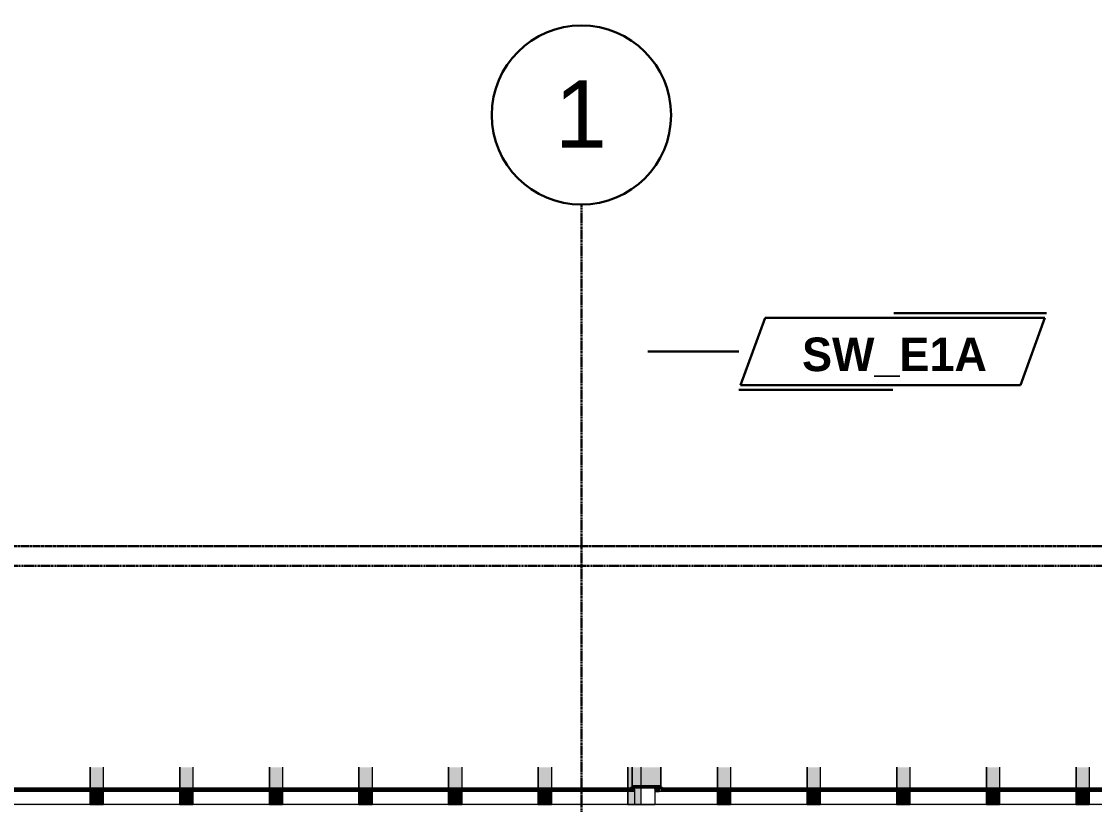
# Model space of a CAD drawing. Header units: inches. Extents: x -4126 to 593, y 9773 to 12297.
# Drawn here: x -1078.6 to -791.3, y 11783.2 to 11993 of the extents above; entities that cross this region are included whole.
import ezdxf

# ---------------------------------------------------------------- set-up
doc = ezdxf.new("R2010")
doc.units = ezdxf.units.IN
doc.header["$MEASUREMENT"] = 0
doc.linetypes.add('Dash Dot 3_16_', pattern=[0.3125, 0.1875, -0.0625, 0, -0.0625])
doc.linetypes.add('Grid Line 1_2_', pattern=[0.875, 0.5, -0.125, 0.125, -0.125])
for name, color, linetype, lineweight in [('A-ANNO-SYMB', 150, 'Continuous', 9), ('A-WALL', 113, 'Continuous', 13), ('A-WALL-IDEN', 211, 'Continuous', 30), ('I-WALL', 2, 'Continuous', 13), ('S-BEAM', 12, 'Continuous', 9), ('S-GRID', 1, 'Continuous', 9), ('S-GRID-IDEN', 1, 'Continuous', 30)]:
    doc.layers.add(name, color=color, linetype=linetype, lineweight=lineweight)
doc.styles.add('Arial', font='arial.ttf', dxfattribs={"height": 18})
doc.styles.add('Century Gothic_B', font='GOTHICB.TTF', dxfattribs={"height": 9})

# ---------------------------------------------------------------- blocks, each defined once
blk = doc.blocks.new('CTR - 1st Phase - Common Walls_rvt-2-FRAMING PLAN - 2ND FLOOR AT RAMP')
at = {"layer": 'A-WALL', "transparency": 33554585}
h = blk.add_hatch(color=50, dxfattribs=at)
h.paths.add_polyline_path([(-3460.52, 11786.74), (-3203.32, 11786.74), (-3203.32, 11787.36), (-3460.52, 11787.36)], flags=0)
h.paths.add_polyline_path([(-3467.15, 11786.74), (-3467.15, 11787.36), (-3742.95, 11787.36), (-3742.95, 11786.74), (-3507.34, 11786.74)], flags=0)
at = {"layer": 'A-WALL', "lineweight": 5, "transparency": 33554585}
blk.add_hatch(color=8, dxfattribs=at).paths.add_polyline_path([(-3203.32, 11782.99), (-3203.32, 11783.24), (-3742.95, 11783.24), (-3742.95, 11782.99), (-3236.63, 11782.99)], flags=0)
at = {"layer": 'I-WALL', "lineweight": 5, "transparency": 33554585}
for color, points in [(8, [(-3461.15, 11787.99), (-3460.02, 11787.99), (-3460.02, 11793.19), (-3467.77, 11793.19), (-3467.77, 11787.99), (-3461.65, 11787.99)]), (10, [(-3467.77, 11787.36), (-3467.15, 11787.36), (-3467.15, 11787.99), (-3467.77, 11787.99)]), (7, [(-3461.15, 11786.74), (-3461.15, 11787.99), (-3461.65, 11787.99), (-3461.65, 11786.74)]), (10, [(-3460.52, 11786.74), (-3460.52, 11787.99), (-3461.15, 11787.99), (-3461.15, 11786.74)])]:
    blk.add_hatch(color=color, dxfattribs=at).paths.add_polyline_path(points, flags=0)
at = {"layer": 'I-WALL', "transparency": 33554585}
blk.add_hatch(color=50, dxfattribs=at).paths.add_polyline_path([(-3460.52, 11787.36), (-3460.02, 11787.36), (-3460.02, 11787.99), (-3460.52, 11787.99)], flags=0)
at = {"layer": 'A-WALL', "color": 253}
for p, q in [((-3467.15, 11787.36), (-3467.15, 11787.99)), ((-3461.65, 11787.36), (-3461.65, 11787.99)), ((-3461.15, 11787.36), (-3461.15, 11787.99)), ((-3460.52, 11787.36), (-3460.52, 11787.99)), ((-3467.15, 11786.74), (-3742.95, 11786.74)), ((-3467.15, 11787.36), (-3467.15, 11786.74)), ((-3467.15, 11786.74), (-3467.15, 11783.24)), ((-3461.65, 11787.36), (-3461.65, 11786.74)), ((-3461.65, 11786.74), (-3461.65, 11783.24)), ((-3461.65, 11786.74), (-3461.15, 11786.74)), ((-3461.15, 11786.74), (-3461.65, 11786.74)), ((-3461.15, 11787.36), (-3461.15, 11786.74)), ((-3461.15, 11786.74), (-3460.52, 11786.74)), ((-3460.52, 11786.74), (-3461.15, 11786.74)), ((-3460.52, 11787.36), (-3460.52, 11786.74)), ((-3203.32, 11786.74), (-3460.52, 11786.74)), ((-3467.15, 11783.24), (-3742.95, 11783.24)), ((-3467.15, 11783.24), (-3461.65, 11783.24)), ((-3461.65, 11783.24), (-3467.15, 11783.24)), ((-3203.32, 11783.24), (-3461.65, 11783.24))]:
    blk.add_line(p, q, dxfattribs=at)
at = {"layer": 'A-WALL', "color": 53, "lineweight": 50}
for p, q in [((-3742.95, 11787.36), (-3467.77, 11787.36)), ((-3460.02, 11787.36), (-3203.32, 11787.36))]:
    blk.add_line(p, q, dxfattribs=at)
at = {"layer": 'A-WALL', "color": 254}
for p, q in [((-3742.95, 11787.36), (-3467.77, 11787.36)), ((-3460.02, 11787.36), (-3203.32, 11787.36))]:
    blk.add_line(p, q, dxfattribs=at)
at = {"layer": 'I-WALL', "color": 253}
for p, q in [((-3467.77, 11793.19), (-3467.77, 11787.99)), ((-3467.77, 11787.99), (-3467.77, 11793.19)), ((-3460.02, 11793.19), (-3460.02, 11787.99)), ((-3460.02, 11787.99), (-3460.02, 11793.19))]:
    blk.add_line(p, q, dxfattribs=at)
at = {"layer": 'I-WALL', "color": 53, "lineweight": 50}
for p, q in [((-3467.77, 11787.36), (-3467.77, 11787.99)), ((-3467.77, 11787.99), (-3460.02, 11787.99)), ((-3460.02, 11787.99), (-3460.02, 11787.36))]:
    blk.add_line(p, q, dxfattribs=at)
at = {"layer": 'I-WALL', "color": 254}
for p, q in [((-3467.77, 11787.99), (-3467.15, 11787.99)), ((-3467.77, 11787.36), (-3467.77, 11787.99)), ((-3467.15, 11787.99), (-3461.65, 11787.99)), ((-3461.15, 11787.99), (-3460.02, 11787.99)), ((-3460.02, 11787.99), (-3460.02, 11787.36))]:
    blk.add_line(p, q, dxfattribs=at)
at = {"layer": 'I-WALL', "color": 9}
blk.add_line((-3461.65, 11787.99), (-3461.15, 11787.99), dxfattribs=at)
blk = doc.blocks.new('TRUSS - 22_-V249-FRAMING PLAN - 2ND FLOOR AT RAMP')
at = {"layer": 'S-BEAM', "transparency": 33554483}
for points in [[(162.17, -1.75), (162.17, 1.75), (156.35, 1.75), (156.35, -1.75)], [(162.8, 1.75), (162.17, 1.75), (162.17, -1.75), (162.8, -1.75)], [(166.3, 1.75), (162.8, 1.75), (162.8, -1.75), (166.3, -1.75)]]:
    blk.add_hatch(color=256, dxfattribs=at).paths.add_polyline_path(points, flags=0)
at = {"layer": 'S-BEAM'}
for p, q in [((156.35, 1.75), (162.17, 1.75)), ((156.35, 1.75), (162.17, 1.75)), ((162.17, 1.75), (162.8, 1.75)), ((162.17, 1.75), (162.8, 1.75)), ((162.8, 1.75), (166.3, 1.75)), ((162.8, 1.75), (166.3, 1.75)), ((166.3, -1.75), (166.3, 1.75)), ((166.3, 1.75), (166.3, -1.75)), ((162.17, -1.75), (156.35, -1.75)), ((156.35, -1.75), (162.17, -1.75)), ((162.8, -1.75), (162.17, -1.75)), ((162.17, -1.75), (162.8, -1.75)), ((166.3, -1.75), (162.8, -1.75)), ((162.8, -1.75), (166.3, -1.75))]:
    blk.add_line(p, q, dxfattribs=at)
blk = doc.blocks.new('TRUSS - 22_-V247-FRAMING PLAN - 2ND FLOOR AT RAMP')
at = {"layer": 'S-BEAM', "transparency": 33554483}
for points in [[(162.17, -1.75), (162.17, 1.75), (156.35, 1.75), (156.35, -1.75)], [(162.8, 1.75), (162.17, 1.75), (162.17, -1.75), (162.8, -1.75)], [(166.3, 1.75), (162.8, 1.75), (162.8, -1.75), (166.3, -1.75)]]:
    blk.add_hatch(color=256, dxfattribs=at).paths.add_polyline_path(points, flags=0)
at = {"layer": 'S-BEAM'}
for p, q in [((156.35, 1.75), (162.17, 1.75)), ((156.35, 1.75), (162.17, 1.75)), ((162.17, 1.75), (162.8, 1.75)), ((162.17, 1.75), (162.8, 1.75)), ((162.8, 1.75), (166.3, 1.75)), ((162.8, 1.75), (166.3, 1.75)), ((166.3, -1.75), (166.3, 1.75)), ((166.3, 1.75), (166.3, -1.75)), ((162.17, -1.75), (156.35, -1.75)), ((156.35, -1.75), (162.17, -1.75)), ((162.8, -1.75), (162.17, -1.75)), ((162.17, -1.75), (162.8, -1.75)), ((166.3, -1.75), (162.8, -1.75)), ((162.8, -1.75), (166.3, -1.75))]:
    blk.add_line(p, q, dxfattribs=at)
blk = doc.blocks.new('TRUSS - 22_-V248-FRAMING PLAN - 2ND FLOOR AT RAMP')
at = {"layer": 'S-BEAM', "transparency": 33554483}
for points in [[(162.17, -1.75), (162.17, 1.75), (156.35, 1.75), (156.35, -1.75)], [(162.8, 1.75), (162.17, 1.75), (162.17, -1.75), (162.8, -1.75)], [(166.3, 1.75), (162.8, 1.75), (162.8, -1.75), (166.3, -1.75)]]:
    blk.add_hatch(color=256, dxfattribs=at).paths.add_polyline_path(points, flags=0)
at = {"layer": 'S-BEAM'}
for p, q in [((156.35, 1.75), (162.17, 1.75)), ((156.35, 1.75), (162.17, 1.75)), ((162.17, 1.75), (162.8, 1.75)), ((162.17, 1.75), (162.8, 1.75)), ((162.8, 1.75), (166.3, 1.75)), ((162.8, 1.75), (166.3, 1.75)), ((166.3, -1.75), (166.3, 1.75)), ((166.3, 1.75), (166.3, -1.75)), ((162.17, -1.75), (156.35, -1.75)), ((156.35, -1.75), (162.17, -1.75)), ((162.8, -1.75), (162.17, -1.75)), ((162.17, -1.75), (162.8, -1.75)), ((166.3, -1.75), (162.8, -1.75)), ((162.8, -1.75), (166.3, -1.75))]:
    blk.add_line(p, q, dxfattribs=at)
blk = doc.blocks.new('TRUSS - 22_-V250-FRAMING PLAN - 2ND FLOOR AT RAMP')
at = {"layer": 'S-BEAM', "transparency": 33554483}
for points in [[(162.17, -1.75), (162.17, 1.75), (156.35, 1.75), (156.35, -1.75)], [(162.8, 1.75), (162.17, 1.75), (162.21, -1.75), (162.8, -1.75)], [(166.3, 1.75), (162.8, 1.75), (162.8, -1.75), (166.3, -1.75)]]:
    blk.add_hatch(color=256, dxfattribs=at).paths.add_polyline_path(points, flags=0)
at = {"layer": 'S-BEAM'}
for p, q in [((156.35, 1.75), (162.17, 1.75)), ((156.35, 1.75), (162.17, 1.75)), ((162.17, 1.75), (162.8, 1.75)), ((162.17, 1.75), (162.8, 1.75)), ((162.8, 1.75), (166.3, 1.75)), ((162.8, 1.75), (166.3, 1.75)), ((166.3, -1.75), (166.3, 1.75)), ((166.3, 1.75), (166.3, -1.75)), ((162.17, -1.75), (156.35, -1.75)), ((156.35, -1.75), (162.17, -1.75)), ((162.8, -1.75), (162.21, -1.75)), ((162.21, -1.75), (162.8, -1.75)), ((166.3, -1.75), (162.8, -1.75)), ((162.8, -1.75), (166.3, -1.75))]:
    blk.add_line(p, q, dxfattribs=at)
blk = doc.blocks.new('TRUSS - 22_-V251-FRAMING PLAN - 2ND FLOOR AT RAMP')
at = {"layer": 'S-BEAM', "transparency": 33554483}
for points in [[(161.55, 1.75), (156.35, 1.75), (156.35, -0.65), (161.55, -0.65), (161.55, -0.03)], [(166.3, -1.75), (166.3, 1.75), (161.55, 1.75), (161.55, -0.03), (162.8, -0.03), (162.8, -1.75), (166.3, -1.75)], [(162.17, -0.65), (156.35, -0.65), (156.35, -1.75), (162.17, -1.75)], [(162.8, -0.65), (162.8, -0.03), (161.55, -0.03), (161.55, -0.65), (162.17, -0.65), (162.18, -1.75), (162.8, -1.75)]]:
    blk.add_hatch(color=256, dxfattribs=at).paths.add_polyline_path(points, flags=0)
at = {"layer": 'S-BEAM'}
for p, q in [((156.35, 1.75), (161.55, 1.75)), ((156.35, 1.75), (161.55, 1.75)), ((161.55, 1.75), (166.3, 1.75)), ((161.55, 1.75), (166.3, 1.75)), ((166.3, -0.03), (166.3, 1.75)), ((166.3, 1.75), (166.3, -0.03)), ((162.18, -1.75), (156.35, -1.75)), ((156.35, -1.75), (162.18, -1.75)), ((162.8, -1.75), (162.18, -1.75)), ((162.18, -1.75), (162.8, -1.75)), ((166.28, -1.75), (162.8, -1.75)), ((162.8, -1.75), (166.28, -1.75)), ((166.3, -1.75), (166.3, -0.03)), ((166.3, -0.03), (166.3, -1.75))]:
    blk.add_line(p, q, dxfattribs=at)
blk = doc.blocks.new('TRUSS - 22_-1920437-FRAMING PLAN - 2ND FLOOR AT RAMP')
at = {"layer": 'S-BEAM', "transparency": 33554483}
for points in [[(162.17, -1.75), (162.17, 1.75), (156.35, 1.75), (156.35, -1.75)], [(162.8, 1.75), (162.17, 1.75), (162.17, -1.75), (162.8, -1.75)], [(166.3, 1.75), (162.8, 1.75), (162.8, -1.75), (166.3, -1.75)]]:
    blk.add_hatch(color=256, dxfattribs=at).paths.add_polyline_path(points, flags=0)
at = {"layer": 'S-BEAM'}
for p, q in [((156.35, 1.75), (162.17, 1.75)), ((156.35, 1.75), (162.17, 1.75)), ((162.17, 1.75), (162.8, 1.75)), ((162.17, 1.75), (162.8, 1.75)), ((162.8, 1.75), (166.3, 1.75)), ((162.8, 1.75), (166.3, 1.75)), ((166.3, -1.75), (166.3, 1.75)), ((166.3, 1.75), (166.3, -1.75)), ((162.17, -1.75), (156.35, -1.75)), ((156.35, -1.75), (162.17, -1.75)), ((162.8, -1.75), (162.17, -1.75)), ((162.17, -1.75), (162.8, -1.75)), ((166.3, -1.75), (162.8, -1.75)), ((162.8, -1.75), (166.3, -1.75))]:
    blk.add_line(p, q, dxfattribs=at)
blk = doc.blocks.new('Grid - Grid Head - Circle-1738874-FRAMING PLAN - 2ND FLOOR AT RAMP')
at = {"layer": 'S-GRID-IDEN'}
for start, end in [(360, 180), (180, 360)]:
    blk.add_arc((0, 0), 0.25, start, end, dxfattribs=at)
blk = doc.blocks.new('Wall Tag - Shear Wall-1896169-FRAMING PLAN - 2ND FLOOR AT RAMP')
at = {"layer": 'A-WALL-IDEN'}
for p, q in [((-0.3561, 0.0937), (-0.4244, -0.0937)), ((0.4244, 0.0937), (-0.3561, 0.0937)), ((0.4291, 0.1068), (0.0033, 0.1068)), ((0.3561, -0.0937), (0.4244, 0.0937)), ((0, -0.1068), (-0.4291, -0.1068)), ((-0.4244, -0.0937), (0.3561, -0.0937))]:
    blk.add_line(p, q, dxfattribs=at)

msp = doc.modelspace()

# ---------------------------------------------------------------- linework, layer by layer
at = {"layer": 'A-ANNO-SYMB', "linetype": 'Dash Dot 3_16_', "lineweight": 30}
msp.add_line((-635.889, 11852.45), (-1346.496, 11852.45), dxfattribs=at)
at = {"layer": 'A-WALL-IDEN'}
msp.add_line((-910.891, 11904.584), (-886.534, 11904.584), dxfattribs=at)
at = {"layer": 'S-GRID', "linetype": 'Grid Line 1_2_', "lineweight": 30}
for p, q in [((-928.691, 11426.439), (-928.691, 11943.939)), ((593.207, 11847.189), (-1434.498, 11847.189))]:
    msp.add_line(p, q, dxfattribs=at)

# ---------------------------------------------------------------- block references
at = {"lineweight": 5}
msp.add_blockref('CTR - 1st Phase - Common Walls_rvt-2-FRAMING PLAN - 2ND FLOOR AT RAMP', (2552.633, 0), dxfattribs=at)
at = {"layer": 'A-WALL-IDEN', "xscale": 95.99999999999994, "yscale": 95.99999999999994, "zscale": 95.99999999999994}
msp.add_blockref('Wall Tag - Shear Wall-1896169-FRAMING PLAN - 2ND FLOOR AT RAMP', (-845.339, 11904.584), dxfattribs=at)
at = {"layer": 'S-BEAM', "rotation": 270}
for name, p in [('TRUSS - 22_-V248-FRAMING PLAN - 2ND FLOOR AT RAMP', (-1058.491, 11949.539)), ('TRUSS - 22_-1920437-FRAMING PLAN - 2ND FLOOR AT RAMP', (-1034.491, 11949.539)), ('TRUSS - 22_-V249-FRAMING PLAN - 2ND FLOOR AT RAMP', (-1010.491, 11949.539)), ('TRUSS - 22_-1920437-FRAMING PLAN - 2ND FLOOR AT RAMP', (-986.491, 11949.539)), ('TRUSS - 22_-1920437-FRAMING PLAN - 2ND FLOOR AT RAMP', (-962.491, 11949.539)), ('TRUSS - 22_-V249-FRAMING PLAN - 2ND FLOOR AT RAMP', (-938.491, 11949.539)), ('TRUSS - 22_-V251-FRAMING PLAN - 2ND FLOOR AT RAMP', (-914.491, 11949.539)), ('TRUSS - 22_-V250-FRAMING PLAN - 2ND FLOOR AT RAMP', (-890.491, 11949.539)), ('TRUSS - 22_-V249-FRAMING PLAN - 2ND FLOOR AT RAMP', (-866.491, 11949.539)), ('TRUSS - 22_-V248-FRAMING PLAN - 2ND FLOOR AT RAMP', (-842.491, 11949.539)), ('TRUSS - 22_-V247-FRAMING PLAN - 2ND FLOOR AT RAMP', (-818.491, 11949.539)), ('TRUSS - 22_-V249-FRAMING PLAN - 2ND FLOOR AT RAMP', (-794.491, 11949.539))]:
    msp.add_blockref(name, p, dxfattribs=at)
at = {"layer": 'S-GRID-IDEN', "xscale": 95.99999999999994, "yscale": 95.99999999999994, "zscale": 95.99999999999994}
msp.add_blockref('Grid - Grid Head - Circle-1738874-FRAMING PLAN - 2ND FLOOR AT RAMP', (-928.691, 11967.939), dxfattribs=at)

# ---------------------------------------------------------------- texts
at = {"layer": 'A-WALL-IDEN', "lineweight": 9, "insert": (-869.614, 11908.327), "char_height": 9, "width": 58.479, "attachment_point": 1, "style": 'Century Gothic_B'}
msp.add_mtext('SW_E1A', dxfattribs=at)
at = {"layer": 'S-GRID-IDEN', "lineweight": 9, "insert": (-935.82, 11977.227), "char_height": 18, "width": 16.968, "attachment_point": 1, "style": 'Arial'}
msp.add_mtext('1', dxfattribs=at)

doc.saveas('drawing.dxf')
